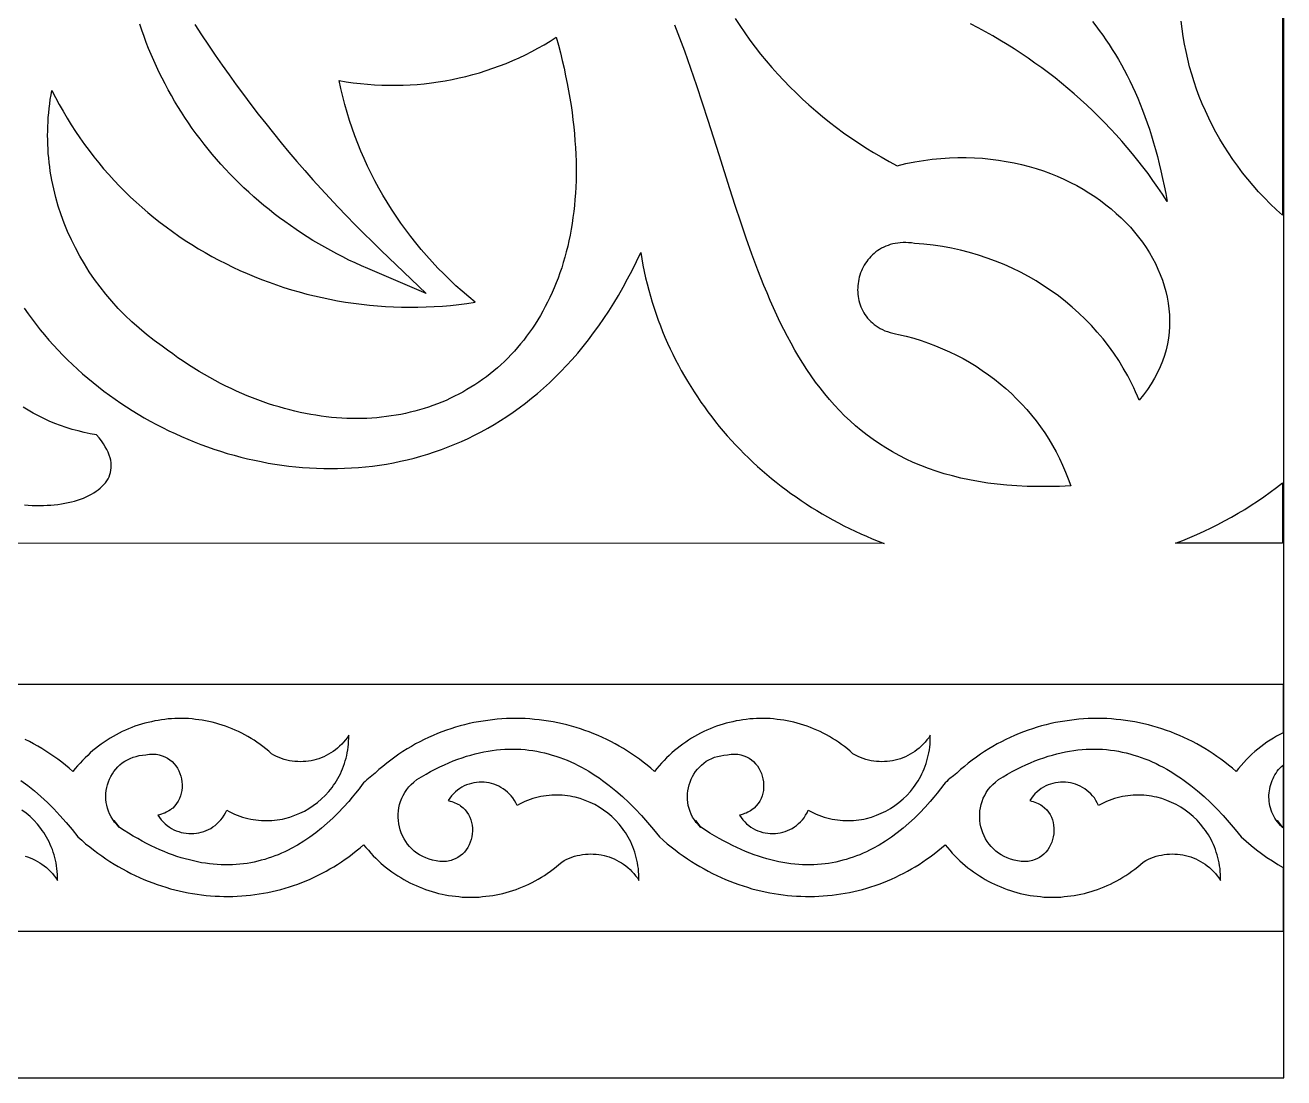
# Model space of a CAD drawing. Extents: x -445 to 570, y -1313 to 85.
# Drawn here: x 333.1 to 445, y -85 to 8.6 of the extents above; entities that cross this region are included whole.
import ezdxf

# ---------------------------------------------------------------- set-up
doc = ezdxf.new("R2010")
doc.units = 0
doc.layers.add('LAYER_1', color=18, linetype='CONTINUOUS')

msp = doc.modelspace()

# ---------------------------------------------------------------- linework, layer by layer
at = {"layer": 'LAYER_1'}
for points in [[(-445, -85), (445, -85), (445, 85), (-445, 85)], [(380.31, 7.48), (380.51, 6.78), (380.69, 6.09), (380.86, 5.4), (381.02, 4.72), (381.16, 4.05), (381.3, 3.38), (381.42, 2.72), (381.54, 2.07), (381.64, 1.42), (381.73, 0.78), (381.81, 0.14), (381.88, -0.48), (381.94, -1.1), (381.99, -1.72), (382.03, -2.33), (382.06, -2.93), (382.08, -3.52), (382.09, -4.11), (382.09, -4.69), (382.08, -5.26), (382.06, -5.83), (382.03, -6.39), (381.99, -6.94), (381.94, -7.48), (381.88, -8.02), (381.81, -8.55), (381.74, -9.08), (381.65, -9.59), (381.56, -10.1), (381.45, -10.6), (381.34, -11.1), (381.22, -11.59), (381.09, -12.07), (380.95, -12.54), (380.81, -13.01), (380.65, -13.46), (380.49, -13.92), (380.32, -14.36), (380.14, -14.79), (379.96, -15.22), (379.76, -15.64), (379.56, -16.06), (379.35, -16.46), (379.14, -16.86), (378.91, -17.25), (378.68, -17.63), (378.45, -18.01), (378.2, -18.38), (377.95, -18.74), (377.69, -19.09), (377.43, -19.43), (377.16, -19.77), (376.88, -20.1), (376.6, -20.42), (376.31, -20.73), (376.01, -21.03), (375.71, -21.33), (375.4, -21.62), (375.09, -21.9), (374.77, -22.17), (374.44, -22.43), (374.11, -22.69), (373.78, -22.93), (373.44, -23.17), (373.09, -23.4), (372.74, -23.63), (372.38, -23.84), (372.02, -24.05), (371.66, -24.24), (371.28, -24.43), (370.91, -24.61), (370.53, -24.79), (370.15, -24.95), (369.76, -25.1), (369.36, -25.25), (368.97, -25.39), (368.57, -25.52), (368.16, -25.64), (367.75, -25.75), (367.34, -25.85), (366.93, -25.95), (366.51, -26.04), (366.09, -26.11), (365.66, -26.18), (365.23, -26.24), (364.8, -26.29), (364.37, -26.33), (363.93, -26.36), (363.49, -26.39), (363.05, -26.4), (362.6, -26.41), (362.15, -26.4), (361.7, -26.39), (361.25, -26.37), (360.8, -26.34), (360.34, -26.3), (359.88, -26.25), (359.42, -26.19), (358.96, -26.12), (358.5, -26.05), (358.03, -25.96), (357.57, -25.86), (357.1, -25.76), (356.63, -25.64), (356.16, -25.52), (355.69, -25.38), (355.22, -25.24), (354.75, -25.09), (354.27, -24.93), (353.8, -24.75), (353.33, -24.57), (352.85, -24.38), (352.38, -24.18), (351.9, -23.97), (351.43, -23.75), (350.95, -23.52), (350.48, -23.28), (350.01, -23.03), (349.53, -22.77), (349.06, -22.5), (348.59, -22.22), (348.11, -21.93), (347.64, -21.63), (347.17, -21.32), (346.7, -21), (346.23, -20.67), (345.77, -20.33), (345.3, -19.98), (344.59, -19.47), (343.9, -18.93), (343.24, -18.38), (342.6, -17.81), (341.98, -17.22), (341.39, -16.62), (340.83, -15.99), (340.28, -15.36), (339.77, -14.71), (339.28, -14.04), (338.81, -13.36), (338.38, -12.67), (337.96, -11.97), (337.58, -11.25), (337.22, -10.53), (336.89, -9.79), (336.59, -9.05), (336.31, -8.29), (336.06, -7.53), (335.84, -6.77), (335.65, -5.99), (335.49, -5.21), (335.35, -4.43), (335.3, -4.03), (335.25, -3.64), (335.21, -3.24), (335.17, -2.84), (335.15, -2.44), (335.13, -2.04), (335.12, -1.65), (335.11, -1.25), (335.12, -0.84), (335.13, -0.44), (335.15, -0.04), (335.17, 0.36), (335.21, 0.76), (335.25, 1.16), (335.3, 1.56), (335.35, 1.96), (335.42, 2.36), (335.49, 2.76), (335.81, 2.13), (336.14, 1.51), (336.48, 0.9), (336.84, 0.29), (337.21, -0.3), (337.58, -0.89), (337.97, -1.47), (338.38, -2.04), (338.79, -2.59), (339.21, -3.14), (339.65, -3.68), (340.09, -4.21), (340.55, -4.73), (341.02, -5.25), (341.49, -5.75), (341.98, -6.24), (342.48, -6.72), (342.98, -7.19), (343.5, -7.65), (344.02, -8.1), (344.55, -8.54), (345.1, -8.97), (345.65, -9.38), (346.2, -9.79), (346.77, -10.19), (347.35, -10.57), (347.93, -10.94), (348.52, -11.31), (349.11, -11.66), (349.72, -12), (350.33, -12.33), (350.95, -12.64), (351.57, -12.95), (352.2, -13.24), (352.84, -13.52), (353.48, -13.79), (354.13, -14.05), (354.79, -14.3), (355.45, -14.53), (356.11, -14.75), (356.78, -14.96), (357.46, -15.15), (358.14, -15.34), (358.82, -15.51), (359.51, -15.66), (360.2, -15.81), (360.89, -15.94), (361.59, -16.06), (362.3, -16.16), (363, -16.25), (363.71, -16.33), (364.42, -16.4), (365.14, -16.45), (365.86, -16.48), (366.58, -16.51), (367.3, -16.51), (368.02, -16.51), (368.75, -16.49), (369.47, -16.46), (370.2, -16.41), (370.93, -16.35), (371.66, -16.27), (372.39, -16.18), (373.12, -16.07), (372.54, -15.59), (371.97, -15.1), (371.41, -14.6), (370.86, -14.08), (370.33, -13.56), (369.8, -13.03), (369.29, -12.48), (368.8, -11.93), (368.31, -11.37), (367.84, -10.8), (367.39, -10.22), (366.94, -9.63), (366.51, -9.03), (366.09, -8.43), (365.69, -7.81), (365.3, -7.19), (364.92, -6.56), (364.56, -5.93), (364.21, -5.28), (363.87, -4.63), (363.55, -3.98), (363.25, -3.31), (362.96, -2.65), (362.68, -1.97), (362.42, -1.29), (362.17, -0.6), (361.94, 0.09), (361.73, 0.79), (361.53, 1.49), (361.34, 2.2), (361.17, 2.92), (361.02, 3.63), (361.65, 3.53), (362.28, 3.44), (362.91, 3.36), (363.54, 3.3), (364.18, 3.26), (364.81, 3.22), (365.44, 3.21), (366.07, 3.21), (366.71, 3.22), (367.34, 3.25), (367.96, 3.29), (368.59, 3.35), (369.22, 3.42), (369.84, 3.51), (370.46, 3.61), (371.07, 3.73), (371.69, 3.86), (372.3, 4), (372.9, 4.16), (373.51, 4.33), (374.1, 4.52), (374.7, 4.72), (375.28, 4.93), (375.87, 5.16), (376.45, 5.4), (377.02, 5.66), (377.58, 5.93), (378.14, 6.21), (378.7, 6.51), (379.24, 6.82), (379.78, 7.14)], [(444.88, -37.49), (435.37, -37.49), (436.02, -37.25), (436.65, -36.99), (437.28, -36.71), (437.91, -36.43), (438.53, -36.13), (439.14, -35.83), (439.74, -35.51), (440.34, -35.18), (440.94, -34.83), (441.52, -34.48), (442.1, -34.12), (442.67, -33.74), (443.23, -33.36), (443.79, -32.96), (444.34, -32.55), (444.88, -32.13)], [(444.94, -62.77), (444.87, -62.72), (444.4, -62.14), (444.88, -62.74), (444.72, -62.58), (444.58, -62.42), (444.44, -62.26), (444.32, -62.09), (444.21, -61.92), (444.11, -61.74), (444.02, -61.57), (443.94, -61.38), (443.87, -61.2), (443.81, -61.01), (443.77, -60.82), (443.73, -60.63), (443.7, -60.44), (443.69, -60.25), (443.68, -60.06), (443.68, -59.87), (443.69, -59.68), (443.72, -59.49), (443.75, -59.31), (443.79, -59.12), (443.84, -58.94), (443.9, -58.76), (443.96, -58.58), (444.04, -58.41), (444.12, -58.24), (444.21, -58.07), (444.31, -57.91), (444.42, -57.76), (444.54, -57.61), (444.66, -57.47), (444.79, -57.33), (444.93, -57.2)]]:
    msp.add_lwpolyline(points, close=True, dxfattribs=at)
for points in [[(444.88, 31.62), (444.88, -8.33), (444.35, -7.85), (443.8, -7.33), (443.27, -6.8), (442.76, -6.25), (442.27, -5.7), (441.79, -5.14), (441.34, -4.56), (440.9, -3.98), (440.48, -3.39), (440.07, -2.8), (439.69, -2.19), (439.32, -1.58), (438.97, -0.96), (438.64, -0.34), (438.32, 0.29), (438.03, 0.93), (437.75, 1.57), (437.49, 2.22), (437.25, 2.87), (437.02, 3.53), (436.82, 4.19), (436.63, 4.86), (436.46, 5.53), (436.31, 6.2), (436.17, 6.87), (436.05, 7.55), (435.96, 8.23), (435.88, 8.91)], [(396.22, 9.16), (396.65, 8.51), (397.09, 7.86), (397.54, 7.23), (398.01, 6.61), (398.49, 5.99), (398.98, 5.39), (399.49, 4.8), (400.01, 4.21), (400.54, 3.64), (401.09, 3.08), (401.64, 2.53), (402.21, 1.99), (402.79, 1.46), (403.39, 0.94), (403.99, 0.44), (404.61, -0.06), (405.23, -0.54), (405.87, -1.01), (406.52, -1.46), (407.18, -1.91), (407.84, -2.34), (408.52, -2.76), (409.21, -3.16), (409.91, -3.56), (410.62, -3.94), (411.41, -3.75), (412.2, -3.6), (412.98, -3.47), (413.75, -3.37), (414.52, -3.29), (415.28, -3.24), (416.03, -3.22), (416.77, -3.21), (417.5, -3.24), (418.22, -3.28), (418.94, -3.35), (419.64, -3.44), (420.33, -3.55), (421.02, -3.68), (421.69, -3.83), (422.35, -4), (422.99, -4.19), (423.63, -4.4), (424.25, -4.63), (424.86, -4.88), (425.45, -5.14), (426.03, -5.42), (426.6, -5.71), (427.15, -6.02), (427.68, -6.35), (428.2, -6.68), (428.7, -7.04), (429.19, -7.4), (429.66, -7.78), (430.11, -8.17), (430.54, -8.58), (430.96, -8.99), (431.36, -9.41), (431.74, -9.85), (432.09, -10.29), (432.43, -10.74), (432.75, -11.2), (433.05, -11.67), (433.32, -12.15), (433.58, -12.63), (433.81, -13.12), (434.02, -13.61), (434.21, -14.11), (434.37, -14.61), (434.51, -15.12), (434.63, -15.63), (434.72, -16.14), (434.79, -16.66), (434.83, -17.18), (434.85, -17.7), (434.84, -18.22), (434.8, -18.73), (434.74, -19.25), (434.65, -19.77), (434.53, -20.29), (434.38, -20.8), (434.21, -21.31), (434, -21.82), (433.77, -22.33), (433.5, -22.83), (433.21, -23.33), (432.89, -23.82), (432.53, -24.3), (432.15, -24.78), (431.99, -24.41), (431.83, -24.04), (431.66, -23.68), (431.49, -23.32), (431.31, -22.97), (431.12, -22.62), (430.73, -21.93), (430.32, -21.25), (429.88, -20.6), (429.42, -19.96), (428.93, -19.33), (428.42, -18.73), (427.89, -18.14), (427.35, -17.58), (426.78, -17.03), (426.19, -16.5), (425.58, -16), (424.96, -15.51), (424.31, -15.05), (423.65, -14.6), (422.98, -14.18), (422.29, -13.78), (421.58, -13.41), (420.86, -13.05), (420.13, -12.72), (419.38, -12.42), (418.62, -12.14), (417.85, -11.88), (417.06, -11.66), (416.27, -11.45), (415.47, -11.27), (414.65, -11.12), (413.83, -11), (413, -10.91), (412.16, -10.84), (411.9, -10.8), (411.64, -10.78), (411.39, -10.77), (411.15, -10.77), (410.91, -10.79), (410.68, -10.81), (410.45, -10.85), (410.23, -10.89), (410.02, -10.95), (409.82, -11.02), (409.62, -11.09), (409.43, -11.18), (409.24, -11.27), (409.07, -11.37), (408.9, -11.48), (408.73, -11.6), (408.58, -11.73), (408.43, -11.86), (408.29, -12), (408.16, -12.14), (408.03, -12.29), (407.92, -12.45), (407.81, -12.61), (407.71, -12.77), (407.61, -12.94), (407.53, -13.12), (407.45, -13.29), (407.38, -13.47), (407.32, -13.66), (407.26, -13.84), (407.22, -14.03), (407.18, -14.22), (407.15, -14.41), (407.13, -14.6), (407.12, -14.79), (407.11, -14.98), (407.12, -15.17), (407.13, -15.36), (407.16, -15.55), (407.19, -15.74), (407.23, -15.93), (407.28, -16.12), (407.34, -16.3), (407.4, -16.48), (407.48, -16.66), (407.57, -16.83), (407.66, -17), (407.76, -17.16), (407.88, -17.32), (408, -17.48), (408.13, -17.63), (408.28, -17.77), (408.43, -17.91), (408.59, -18.05), (408.76, -18.17), (408.94, -18.29), (409.13, -18.4), (409.33, -18.5), (409.54, -18.6), (409.77, -18.68), (410, -18.76), (410.24, -18.82), (410.49, -18.88), (410.75, -18.93), (411.43, -19.09), (412.1, -19.27), (412.76, -19.47), (413.4, -19.7), (414.04, -19.94), (414.67, -20.2), (415.29, -20.47), (415.9, -20.77), (416.49, -21.08), (417.07, -21.41), (417.64, -21.76), (418.2, -22.13), (418.74, -22.51), (419.28, -22.9), (419.79, -23.32), (420.29, -23.75), (420.78, -24.19), (421.25, -24.65), (421.71, -25.12), (422.15, -25.6), (422.58, -26.1), (422.98, -26.62), (423.38, -27.14), (423.75, -27.68), (424.1, -28.23), (424.44, -28.79), (424.76, -29.37), (425.06, -29.95), (425.34, -30.55), (425.6, -31.16), (425.84, -31.77), (426.06, -32.4), (425.05, -32.44), (424.07, -32.46), (423.11, -32.46), (422.18, -32.44), (421.27, -32.4), (420.39, -32.33), (419.52, -32.24), (418.68, -32.14), (417.86, -32.01), (417.07, -31.86), (416.29, -31.7), (415.54, -31.51), (414.8, -31.31), (414.09, -31.08), (413.4, -30.84), (412.72, -30.58), (412.06, -30.3), (411.43, -30.01), (410.81, -29.69), (410.2, -29.36), (409.62, -29.02), (409.05, -28.66), (408.5, -28.28), (407.96, -27.88), (407.44, -27.47), (406.93, -27.05), (406.44, -26.61), (405.96, -26.16), (405.5, -25.69), (405.05, -25.21), (404.61, -24.72), (404.19, -24.21), (403.78, -23.69), (403.38, -23.16), (402.99, -22.62), (402.61, -22.06), (402.24, -21.49), (401.89, -20.91), (401.54, -20.32), (401.2, -19.72), (400.87, -19.11), (400.55, -18.49), (400.24, -17.86), (399.93, -17.22), (399.63, -16.58), (399.34, -15.92), (399.06, -15.25), (398.78, -14.58), (398.24, -13.21), (397.72, -11.81), (397.21, -10.39), (396.72, -8.94), (396.23, -7.48), (395.75, -5.99), (394.8, -2.97), (393.83, 0.09), (393.33, 1.63), (392.82, 3.17), (392.29, 4.71), (391.74, 6.25), (391.17, 7.79), (390.87, 8.56)], [(348.21, 8.6), (348.8, 7.69), (349.4, 6.79), (350.01, 5.9), (350.62, 5.01), (351.25, 4.13), (351.88, 3.25), (352.52, 2.38), (353.17, 1.51), (353.84, 0.65), (354.5, -0.2), (355.18, -1.05), (355.87, -1.89), (356.56, -2.72), (357.27, -3.55), (357.98, -4.37), (358.7, -5.19), (359.43, -5.99), (360.17, -6.8), (360.92, -7.59), (361.67, -8.38), (362.43, -9.16), (363.2, -9.94), (363.98, -10.71), (364.77, -11.47), (368.76, -15.29), (363.58, -13.08), (363.02, -12.84), (362.46, -12.58), (361.9, -12.32), (361.36, -12.05), (360.81, -11.77), (360.28, -11.48), (359.75, -11.19), (359.22, -10.89), (358.7, -10.58), (358.19, -10.26), (357.69, -9.93), (357.19, -9.6), (356.69, -9.26), (356.21, -8.91), (355.73, -8.56), (355.26, -8.2), (354.79, -7.83), (354.33, -7.46), (353.88, -7.08), (353.43, -6.69), (353, -6.29), (352.56, -5.89), (352.14, -5.49), (351.72, -5.07), (351.31, -4.65), (350.91, -4.23), (350.52, -3.8), (350.13, -3.36), (349.75, -2.92), (349.38, -2.47), (349.02, -2.01), (348.66, -1.55), (348.31, -1.09), (347.97, -0.62), (347.64, -0.14), (347.32, 0.34), (347, 0.83), (346.7, 1.32), (346.4, 1.81), (346.11, 2.31), (345.82, 2.82), (345.55, 3.33), (345.29, 3.84), (345.03, 4.36), (344.78, 4.88), (344.54, 5.41), (344.32, 5.94), (344.09, 6.47), (343.88, 7.01), (343.68, 7.55), (343.49, 8.1), (343.3, 8.65)], [(427.99, 8.87), (428.3, 8.48), (428.6, 8.08), (428.9, 7.67), (429.19, 7.25), (429.47, 6.83), (429.75, 6.4), (430.03, 5.95), (430.3, 5.5), (430.56, 5.04), (430.82, 4.57), (431.07, 4.09), (431.31, 3.6), (431.55, 3.1), (431.78, 2.59), (432.01, 2.07), (432.23, 1.53), (432.44, 0.99), (432.65, 0.44), (432.85, -0.13), (433.05, -0.7), (433.24, -1.29), (433.42, -1.89), (433.6, -2.5), (433.76, -3.12), (433.93, -3.76), (434.08, -4.4), (434.23, -5.06), (434.37, -5.73), (434.51, -6.41), (434.63, -7.11), (434.22, -6.48), (433.8, -5.86), (433.37, -5.25), (432.93, -4.64), (432.48, -4.05), (432.02, -3.46), (431.55, -2.88), (431.08, -2.31), (430.59, -1.75), (430.09, -1.19), (429.59, -0.65), (429.07, -0.11), (428.55, 0.42), (428.02, 0.93), (427.48, 1.44), (426.93, 1.94), (426.37, 2.44), (425.81, 2.92), (425.24, 3.39), (424.66, 3.86), (424.07, 4.31), (423.48, 4.75), (422.87, 5.19), (422.27, 5.62), (421.65, 6.03), (421.03, 6.44), (420.4, 6.84), (419.76, 7.22), (419.12, 7.6), (418.47, 7.97), (417.82, 8.32), (417.15, 8.67)], [(333.04, -16.6), (333.38, -17.09), (333.73, -17.58), (334.09, -18.05), (334.46, -18.52), (334.84, -18.98), (335.23, -19.44), (335.63, -19.89), (336.04, -20.33), (336.46, -20.77), (336.88, -21.19), (337.32, -21.61), (337.76, -22.02), (338.22, -22.43), (338.68, -22.83), (339.15, -23.21), (339.63, -23.6), (340.11, -23.97), (340.6, -24.33), (341.1, -24.69), (341.61, -25.03), (342.12, -25.37), (342.64, -25.7), (343.17, -26.02), (343.7, -26.33), (344.24, -26.64), (344.78, -26.93), (345.33, -27.21), (345.88, -27.49), (346.44, -27.75), (347.01, -28), (347.58, -28.25), (348.15, -28.48), (348.73, -28.71), (349.31, -28.92), (349.9, -29.12), (350.49, -29.32), (351.08, -29.5), (351.68, -29.67), (352.28, -29.83), (352.88, -29.98), (353.49, -30.12), (354.1, -30.24), (354.71, -30.36), (355.32, -30.46), (355.93, -30.55), (356.55, -30.63), (357.17, -30.7), (357.78, -30.76), (358.4, -30.8), (359.02, -30.83), (359.65, -30.85), (360.27, -30.86), (360.89, -30.85), (361.51, -30.83), (362.13, -30.8), (362.76, -30.76), (363.38, -30.7), (364, -30.63), (364.62, -30.54), (365.23, -30.45), (365.85, -30.33), (366.47, -30.21), (367.08, -30.07), (367.69, -29.92), (368.3, -29.75), (368.91, -29.57), (369.51, -29.37), (370.11, -29.16), (370.71, -28.93), (371.31, -28.69), (371.9, -28.44), (372.49, -28.17), (373.07, -27.88), (373.65, -27.58), (374.23, -27.26), (374.8, -26.93), (375.37, -26.59), (375.93, -26.22), (376.49, -25.84), (377.04, -25.45), (377.59, -25.04), (378.13, -24.61), (378.66, -24.17), (379.19, -23.71), (379.72, -23.23), (380.23, -22.74), (380.74, -22.22), (381.24, -21.7), (381.74, -21.15), (382.23, -20.59), (382.71, -20.01), (383.18, -19.41), (383.65, -18.8), (384.11, -18.17), (384.56, -17.52), (385, -16.85), (385.43, -16.16), (385.85, -15.46), (386.27, -14.74), (386.67, -14), (387.07, -13.24), (387.46, -12.46), (387.83, -11.66), (387.93, -12.22), (388.03, -12.78), (388.14, -13.34), (388.26, -13.89), (388.4, -14.44), (388.54, -14.99), (388.69, -15.53), (388.85, -16.06), (389.02, -16.6), (389.2, -17.12), (389.38, -17.65), (389.58, -18.17), (389.78, -18.68), (389.99, -19.19), (390.21, -19.7), (390.44, -20.2), (390.68, -20.69), (390.93, -21.19), (391.18, -21.67), (391.44, -22.15), (391.71, -22.63), (391.99, -23.1), (392.28, -23.57), (392.57, -24.03), (392.87, -24.49), (393.18, -24.94), (393.49, -25.38), (393.81, -25.82), (394.14, -26.26), (394.48, -26.69), (394.82, -27.11), (395.17, -27.53), (395.53, -27.94), (395.9, -28.35), (396.27, -28.75), (396.64, -29.14), (397.03, -29.53), (397.42, -29.91), (397.81, -30.29), (398.22, -30.66), (398.62, -31.02), (399.04, -31.38), (399.46, -31.73), (399.88, -32.07), (400.31, -32.41), (400.75, -32.74), (401.19, -33.07), (401.64, -33.38), (402.09, -33.69), (402.55, -34), (403.02, -34.3), (403.48, -34.59), (403.96, -34.87), (404.43, -35.15), (404.92, -35.41), (405.4, -35.68), (405.9, -35.93), (406.39, -36.18), (406.89, -36.42), (407.4, -36.65), (407.91, -36.87), (408.42, -37.09), (408.94, -37.3), (409.46, -37.5), (255.52, -37.49)], [(333.06, -34.08), (333.39, -34.11), (333.73, -34.13), (334.07, -34.14), (334.4, -34.14), (334.73, -34.14), (335.06, -34.12), (335.39, -34.1), (335.7, -34.08), (336.02, -34.04), (336.33, -33.99), (336.63, -33.94), (336.93, -33.88), (337.22, -33.81), (337.5, -33.74), (337.77, -33.65), (338.04, -33.56), (338.3, -33.47), (338.54, -33.36), (338.78, -33.25), (339, -33.13), (339.22, -33.01), (339.42, -32.87), (339.61, -32.73), (339.79, -32.59), (339.96, -32.43), (340.11, -32.28), (340.25, -32.11), (340.37, -31.94), (340.48, -31.76), (340.57, -31.58), (340.64, -31.39), (340.7, -31.19), (340.74, -30.99), (340.76, -30.78), (340.77, -30.56), (340.75, -30.34), (340.72, -30.12), (340.67, -29.89), (340.59, -29.65), (340.5, -29.41), (340.38, -29.16), (340.24, -28.91), (340.08, -28.66), (339.89, -28.39), (339.69, -28.13), (339.45, -27.86), (338.9, -27.76), (338.35, -27.64), (337.82, -27.51), (337.29, -27.37), (336.77, -27.21), (336.26, -27.03), (335.75, -26.84), (335.26, -26.63), (334.78, -26.41), (334.3, -26.18), (333.84, -25.93), (333.39, -25.67), (332.95, -25.4)], [(310.18, -50.01), (361.88, -50.01), (413.57, -50.01), (444.94, -50.01), (444.94, -54.33), (444.65, -54.48), (444.36, -54.64), (444.07, -54.81), (443.78, -54.99), (443.5, -55.18), (443.23, -55.37), (442.96, -55.57), (442.69, -55.79), (442.43, -56.01), (442.17, -56.23), (441.92, -56.47), (441.68, -56.72), (441.44, -56.97), (441.2, -57.23), (440.97, -57.5), (440.75, -57.78), (440.43, -57.49), (440.09, -57.22), (439.75, -56.95), (439.41, -56.69), (439.06, -56.44), (438.71, -56.2), (438.35, -55.96), (437.99, -55.74), (437.63, -55.52), (437.26, -55.32), (436.88, -55.12), (436.5, -54.93), (436.12, -54.75), (435.74, -54.58), (435.35, -54.42), (434.96, -54.26), (434.57, -54.12), (434.17, -53.99), (433.77, -53.86), (433.37, -53.74), (432.97, -53.64), (432.56, -53.54), (432.16, -53.45), (431.75, -53.37), (431.34, -53.3), (430.92, -53.24), (430.51, -53.19), (430.1, -53.14), (429.68, -53.11), (429.27, -53.08), (428.85, -53.07), (428.43, -53.06), (428.02, -53.07), (427.6, -53.08), (427.18, -53.1), (426.77, -53.13), (426.35, -53.18), (425.94, -53.23), (425.52, -53.29), (425.11, -53.36), (424.7, -53.43), (424.29, -53.52), (423.88, -53.62), (423.47, -53.73), (423.06, -53.85), (422.66, -53.97), (422.26, -54.11), (421.86, -54.26), (421.46, -54.41), (421.07, -54.58), (420.68, -54.75), (420.29, -54.94), (419.9, -55.13), (419.52, -55.33), (419.14, -55.55), (418.77, -55.77), (418.4, -56.01), (418.03, -56.25), (417.67, -56.5), (417.31, -56.77), (416.95, -57.04), (416.61, -57.32), (416.26, -57.61), (415.92, -57.92), (415.63, -58.16), (415.32, -58.4), (415.17, -58.53), (415.03, -58.66), (414.9, -58.79), (414.77, -58.94), (414.48, -59.33), (414.19, -59.7), (413.88, -60.07), (413.57, -60.43), (413.11, -60.95), (412.64, -61.44), (412.16, -61.92), (411.66, -62.38), (411.16, -62.81), (410.64, -63.22), (410.12, -63.61), (409.58, -63.97), (409.03, -64.31), (408.47, -64.63), (408.18, -64.77), (407.89, -64.91), (407.6, -65.04), (407.31, -65.17), (407.01, -65.28), (406.71, -65.39), (406.41, -65.49), (406.11, -65.59), (405.8, -65.67), (405.49, -65.75), (405.17, -65.82), (404.86, -65.88), (404.54, -65.94), (404.22, -65.98), (403.89, -66.02), (403.56, -66.04), (403.23, -66.06), (402.9, -66.07), (402.56, -66.07), (402.22, -66.06), (401.88, -66.04), (401.53, -66.01), (401.18, -65.98), (400.83, -65.93), (400.48, -65.87), (400.12, -65.8), (399.76, -65.72), (399.4, -65.64), (399.03, -65.54), (398.66, -65.43), (398.29, -65.31), (397.91, -65.18), (397.53, -65.04), (397.15, -64.88), (396.77, -64.72), (396.38, -64.54), (395.99, -64.36), (395.6, -64.16), (395.2, -63.95), (394.8, -63.73), (394.4, -63.49), (393.99, -63.25), (393.59, -62.99), (393.17, -62.72), (392.7, -62.14), (393.19, -62.74), (392.97, -62.52), (392.77, -62.3), (392.6, -62.06), (392.45, -61.82), (392.32, -61.57), (392.22, -61.32), (392.13, -61.06), (392.06, -60.8), (392.02, -60.53), (391.99, -60.27), (391.98, -60), (391.99, -59.74), (392.02, -59.48), (392.07, -59.22), (392.13, -58.96), (392.22, -58.71), (392.31, -58.47), (392.43, -58.23), (392.56, -58), (392.71, -57.78), (392.87, -57.58), (393.05, -57.38), (393.24, -57.2), (393.44, -57.03), (393.66, -56.87), (393.89, -56.73), (394.14, -56.61), (394.39, -56.51), (394.66, -56.43), (394.94, -56.37), (395.23, -56.32), (395.54, -56.3), (395.7, -56.28), (395.86, -56.25), (396.01, -56.24), (396.17, -56.24), (396.31, -56.24), (396.46, -56.25), (396.6, -56.27), (396.73, -56.3), (396.99, -56.37), (397.24, -56.47), (397.47, -56.59), (397.68, -56.73), (397.87, -56.89), (398.05, -57.08), (398.2, -57.27), (398.34, -57.49), (398.46, -57.71), (398.56, -57.94), (398.64, -58.19), (398.7, -58.43), (398.74, -58.69), (398.76, -58.94), (398.76, -59.2), (398.74, -59.45), (398.69, -59.7), (398.62, -59.94), (398.53, -60.18), (398.42, -60.41), (398.28, -60.63), (398.11, -60.83), (397.93, -61.02), (397.82, -61.1), (397.71, -61.19), (397.6, -61.26), (397.48, -61.34), (397.35, -61.4), (397.21, -61.47), (397.07, -61.52), (396.93, -61.57), (396.77, -61.62), (396.61, -61.65), (396.76, -61.87), (396.91, -62.07), (397.08, -62.25), (397.25, -62.42), (397.44, -62.58), (397.63, -62.72), (397.83, -62.84), (398.03, -62.95), (398.24, -63.04), (398.46, -63.12), (398.68, -63.19), (398.9, -63.24), (399.12, -63.27), (399.35, -63.29), (399.57, -63.3), (399.8, -63.29), (400.02, -63.27), (400.24, -63.23), (400.46, -63.18), (400.68, -63.11), (400.89, -63.03), (401.1, -62.93), (401.3, -62.83), (401.5, -62.7), (401.69, -62.57), (401.87, -62.41), (402.04, -62.25), (402.2, -62.07), (402.35, -61.88), (402.49, -61.67), (402.62, -61.45), (402.73, -61.22), (402.96, -61.34), (403.19, -61.46), (403.43, -61.56), (403.66, -61.66), (403.9, -61.74), (404.14, -61.82), (404.38, -61.89), (404.61, -61.95), (404.85, -62.01), (405.09, -62.05), (405.33, -62.08), (405.57, -62.11), (405.81, -62.13), (406.04, -62.14), (406.28, -62.14), (406.52, -62.14), (406.75, -62.12), (406.98, -62.1), (407.22, -62.08), (407.45, -62.04), (407.68, -62), (407.9, -61.95), (408.35, -61.82), (408.79, -61.67), (409.22, -61.49), (409.63, -61.29), (410.03, -61.06), (410.42, -60.8), (410.79, -60.53), (411.15, -60.22), (411.48, -59.9), (411.8, -59.55), (412.09, -59.19), (412.23, -59), (412.36, -58.8), (412.49, -58.6), (412.61, -58.39), (412.72, -58.19), (412.83, -57.97), (412.93, -57.75), (413.03, -57.53), (413.12, -57.3), (413.2, -57.07), (413.27, -56.84), (413.33, -56.6), (413.39, -56.35), (413.44, -56.11), (413.49, -55.86), (413.52, -55.6), (413.55, -55.35), (413.56, -55.09), (413.57, -54.82), (413.57, -54.56), (413.43, -54.77), (413.27, -54.97), (413.11, -55.17), (412.94, -55.35), (412.77, -55.53), (412.58, -55.69), (412.39, -55.84), (412.2, -55.99), (412, -56.12), (411.79, -56.25), (411.58, -56.36), (411.36, -56.46), (411.14, -56.56), (410.92, -56.64), (410.69, -56.71), (410.46, -56.77), (410.22, -56.82), (409.99, -56.86), (409.75, -56.89), (409.51, -56.9), (409.28, -56.91), (409.04, -56.9), (408.8, -56.89), (408.56, -56.86), (408.32, -56.82), (408.08, -56.76), (407.85, -56.7), (407.61, -56.62), (407.38, -56.53), (407.15, -56.43), (406.92, -56.32), (406.7, -56.2), (406.45, -55.98), (406.2, -55.77), (405.94, -55.56), (405.68, -55.37), (405.42, -55.18), (405.15, -55), (404.88, -54.83), (404.61, -54.67), (404.34, -54.51), (404.06, -54.37), (403.77, -54.23), (403.49, -54.1), (403.2, -53.97), (402.92, -53.86), (402.63, -53.75), (402.33, -53.65), (402.04, -53.56), (401.74, -53.48), (401.45, -53.4), (401.15, -53.33), (400.85, -53.27), (400.55, -53.22), (400.25, -53.17), (399.95, -53.14), (399.64, -53.11), (399.34, -53.08), (399.04, -53.07), (398.73, -53.06), (398.43, -53.06), (398.13, -53.07), (397.83, -53.09), (397.52, -53.11), (397.22, -53.14), (396.92, -53.18), (396.62, -53.23), (396.33, -53.28), (396.03, -53.35), (395.73, -53.41), (395.44, -53.49), (395.15, -53.57), (394.86, -53.67), (394.57, -53.76), (394.28, -53.87), (394, -53.98), (393.72, -54.11), (393.44, -54.23), (393.16, -54.37), (392.89, -54.51), (392.62, -54.66), (392.36, -54.82), (392.09, -54.98), (391.83, -55.16), (391.58, -55.34), (391.33, -55.52), (391.08, -55.72), (390.84, -55.92), (390.6, -56.13), (390.36, -56.34), (390.13, -56.56), (389.91, -56.79), (389.69, -57.03), (389.47, -57.27), (389.26, -57.52), (389.06, -57.78), (388.73, -57.49), (388.4, -57.22), (388.06, -56.95), (387.72, -56.69), (387.37, -56.44), (387.01, -56.2), (386.66, -55.96), (386.3, -55.74), (385.93, -55.52), (385.56, -55.32), (385.19, -55.12), (384.81, -54.93), (384.43, -54.75), (384.04, -54.58), (383.66, -54.42), (383.26, -54.26), (382.87, -54.12), (382.47, -53.99), (382.08, -53.86), (381.67, -53.74), (381.27, -53.64), (380.87, -53.54), (380.46, -53.45), (380.05, -53.37), (379.64, -53.3), (379.23, -53.24), (378.81, -53.19), (378.4, -53.14), (377.99, -53.11), (377.57, -53.08), (377.15, -53.07), (376.74, -53.06), (376.32, -53.07), (375.9, -53.08), (375.49, -53.1), (375.07, -53.13), (374.66, -53.18), (374.24, -53.23), (373.83, -53.29), (373.41, -53.36), (373, -53.43), (372.59, -53.52), (372.18, -53.62), (371.77, -53.73), (371.37, -53.85), (370.96, -53.97), (370.56, -54.11), (370.16, -54.26), (369.77, -54.41), (369.37, -54.58), (368.98, -54.75), (368.59, -54.94), (368.21, -55.13), (367.82, -55.33), (367.45, -55.55), (367.07, -55.77), (366.7, -56.01), (366.33, -56.25), (365.97, -56.5), (365.61, -56.77), (365.26, -57.04), (364.91, -57.32), (364.56, -57.61), (364.23, -57.92), (363.93, -58.16), (363.63, -58.4), (363.48, -58.53), (363.33, -58.66), (363.2, -58.79), (363.08, -58.94), (362.79, -59.33), (362.49, -59.7), (362.19, -60.07), (361.88, -60.43), (361.42, -60.95), (360.94, -61.44), (360.46, -61.92), (359.97, -62.38), (359.46, -62.81), (358.95, -63.22), (358.42, -63.61), (357.88, -63.97), (357.33, -64.31), (356.77, -64.63), (356.48, -64.77), (356.2, -64.91), (355.91, -65.04), (355.61, -65.17), (355.32, -65.28), (355.02, -65.39), (354.72, -65.49), (354.41, -65.59), (354.1, -65.67), (353.79, -65.75), (353.48, -65.82), (353.16, -65.88), (352.84, -65.94), (352.52, -65.98), (352.2, -66.02), (351.87, -66.05), (351.54, -66.06), (351.2, -66.07), (350.87, -66.07), (350.53, -66.07), (350.19, -66.05), (349.84, -66.02), (349.49, -65.98), (349.14, -65.93), (348.79, -65.88), (348.43, -65.81), (348.07, -65.73), (347.71, -65.64), (347.34, -65.55), (346.97, -65.44), (346.6, -65.32), (346.22, -65.19), (345.85, -65.05), (345.46, -64.89), (345.08, -64.73), (344.69, -64.56), (344.3, -64.37), (343.91, -64.17), (343.51, -63.96), (343.12, -63.74), (342.71, -63.51), (342.31, -63.26), (341.9, -63.01), (341.49, -62.74), (341, -62.14), (341.48, -62.72), (341.26, -62.5), (341.07, -62.28), (340.9, -62.04), (340.75, -61.8), (340.62, -61.55), (340.51, -61.3), (340.43, -61.04), (340.36, -60.78), (340.32, -60.52), (340.29, -60.25), (340.28, -59.99), (340.29, -59.72), (340.32, -59.46), (340.37, -59.2), (340.44, -58.95), (340.52, -58.7), (340.62, -58.45), (340.73, -58.22), (340.87, -57.99), (341.01, -57.77), (341.17, -57.57), (341.35, -57.37), (341.54, -57.19), (341.75, -57.02), (341.97, -56.87), (342.2, -56.73), (342.44, -56.61), (342.7, -56.51), (342.97, -56.43), (343.25, -56.36), (343.54, -56.32), (343.84, -56.3), (344, -56.28), (344.16, -56.25), (344.32, -56.24), (344.47, -56.24), (344.62, -56.24), (344.76, -56.25), (344.9, -56.27), (345.04, -56.3), (345.3, -56.37), (345.54, -56.47), (345.77, -56.59), (345.98, -56.73), (346.17, -56.89), (346.35, -57.08), (346.51, -57.27), (346.65, -57.49), (346.77, -57.71), (346.87, -57.94), (346.95, -58.19), (347.01, -58.43), (347.05, -58.69), (347.07, -58.94), (347.06, -59.2), (347.04, -59.45), (346.99, -59.7), (346.92, -59.94), (346.83, -60.18), (346.72, -60.41), (346.58, -60.63), (346.42, -60.83), (346.23, -61.02), (346.13, -61.1), (346.02, -61.19), (345.9, -61.26), (345.78, -61.34), (345.65, -61.4), (345.52, -61.47), (345.38, -61.52), (345.23, -61.57), (345.07, -61.62), (344.91, -61.65), (345.06, -61.87), (345.21, -62.07), (345.38, -62.25), (345.56, -62.42), (345.74, -62.58), (345.93, -62.72), (346.13, -62.84), (346.34, -62.95), (346.55, -63.04), (346.76, -63.12), (346.98, -63.19), (347.2, -63.24), (347.42, -63.27), (347.65, -63.29), (347.88, -63.3), (348.1, -63.29), (348.33, -63.27), (348.55, -63.23), (348.77, -63.18), (348.99, -63.11), (349.2, -63.03), (349.41, -62.93), (349.61, -62.83), (349.8, -62.7), (349.99, -62.57), (350.17, -62.41), (350.34, -62.25), (350.5, -62.07), (350.65, -61.88), (350.79, -61.67), (350.92, -61.45), (351.03, -61.22), (351.26, -61.34), (351.5, -61.46), (351.73, -61.56), (351.97, -61.66), (352.2, -61.74), (352.44, -61.82), (352.68, -61.89), (352.92, -61.95), (353.16, -62.01), (353.39, -62.05), (353.63, -62.08), (353.87, -62.11), (354.11, -62.13), (354.35, -62.14), (354.58, -62.14), (354.82, -62.14), (355.05, -62.12), (355.29, -62.1), (355.52, -62.08), (355.75, -62.04), (355.98, -62), (356.21, -61.95), (356.65, -61.82), (357.09, -61.67), (357.52, -61.49), (357.94, -61.29), (358.34, -61.06), (358.72, -60.8), (359.1, -60.53), (359.45, -60.22), (359.79, -59.9), (360.1, -59.55), (360.39, -59.19), (360.53, -59), (360.67, -58.8), (360.79, -58.6), (360.91, -58.39), (361.03, -58.19), (361.14, -57.97), (361.24, -57.75), (361.33, -57.53), (361.42, -57.3), (361.5, -57.07), (361.57, -56.84), (361.64, -56.6), (361.7, -56.35), (361.75, -56.11), (361.79, -55.86), (361.82, -55.6), (361.85, -55.35), (361.87, -55.09), (361.88, -54.82), (361.88, -54.56), (361.73, -54.77), (361.58, -54.97), (361.42, -55.17), (361.25, -55.35), (361.07, -55.53), (360.89, -55.69), (360.7, -55.84), (360.5, -55.99), (360.3, -56.12), (360.09, -56.25), (359.88, -56.36), (359.66, -56.46), (359.44, -56.56), (359.22, -56.64), (358.99, -56.71), (358.76, -56.77), (358.53, -56.82), (358.29, -56.86), (358.06, -56.89), (357.82, -56.9), (357.58, -56.91), (357.34, -56.9), (357.1, -56.89), (356.86, -56.86), (356.62, -56.82), (356.38, -56.76), (356.15, -56.7), (355.91, -56.62), (355.68, -56.53), (355.45, -56.43), (355.23, -56.32), (355, -56.2), (354.76, -55.98), (354.5, -55.77), (354.25, -55.56), (353.99, -55.37), (353.72, -55.18), (353.46, -55), (353.19, -54.83), (352.91, -54.67), (352.64, -54.51), (352.36, -54.37), (352.08, -54.23), (351.79, -54.1), (351.51, -53.97), (351.22, -53.86), (350.93, -53.75), (350.64, -53.65), (350.34, -53.56), (350.05, -53.48), (349.75, -53.4), (349.45, -53.33), (349.15, -53.27), (348.85, -53.22), (348.55, -53.17), (348.25, -53.14), (347.95, -53.11), (347.64, -53.08), (347.34, -53.07), (347.04, -53.06), (346.73, -53.06), (346.43, -53.07), (346.13, -53.09), (345.83, -53.11), (345.53, -53.14), (345.23, -53.18), (344.93, -53.23), (344.63, -53.28), (344.33, -53.35), (344.04, -53.41), (343.74, -53.49), (343.45, -53.57), (343.16, -53.67), (342.87, -53.76), (342.59, -53.87), (342.3, -53.98), (342.02, -54.11), (341.74, -54.23), (341.47, -54.37), (341.2, -54.51), (340.93, -54.66), (340.66, -54.82), (340.4, -54.98), (340.14, -55.16), (339.88, -55.34), (339.63, -55.52), (339.38, -55.72), (339.14, -55.92), (338.9, -56.13), (338.67, -56.34), (338.44, -56.56), (338.21, -56.79), (337.99, -57.03), (337.77, -57.27), (337.56, -57.52), (337.36, -57.78), (337.03, -57.49), (336.7, -57.22), (336.36, -56.95), (336.02, -56.69), (335.67, -56.44), (335.32, -56.2), (334.96, -55.96), (334.6, -55.74), (334.23, -55.52), (333.86, -55.32), (333.49, -55.12), (333.11, -54.93)], [(332.74, -58.57), (333.34, -59.02), (333.93, -59.5), (334.52, -60.01), (335.09, -60.54), (335.65, -61.1), (336.2, -61.69), (336.75, -62.3), (337.28, -62.93), (337.8, -63.58), (338.15, -63.89), (338.49, -64.19), (338.85, -64.47), (339.2, -64.75), (339.56, -65.02), (339.92, -65.28), (340.28, -65.53), (340.65, -65.77), (341.02, -66), (341.39, -66.22), (341.77, -66.44), (342.14, -66.64), (342.52, -66.84), (342.9, -67.02), (343.29, -67.2), (343.67, -67.37), (344.06, -67.53), (344.45, -67.68), (344.84, -67.82), (345.23, -67.95), (345.62, -68.07), (346.02, -68.19), (346.41, -68.3), (346.81, -68.39), (347.2, -68.48), (347.6, -68.56), (348, -68.63), (348.39, -68.69), (348.79, -68.75), (349.19, -68.79), (349.59, -68.83), (349.99, -68.85), (350.38, -68.87), (350.78, -68.88), (351.18, -68.89), (351.57, -68.88), (351.97, -68.86), (352.36, -68.84), (352.75, -68.81), (353.15, -68.77), (353.54, -68.72), (353.93, -68.66), (354.31, -68.6), (354.7, -68.52), (355.08, -68.44), (355.47, -68.35), (355.85, -68.25), (356.23, -68.15), (356.6, -68.03), (356.97, -67.91), (357.35, -67.78), (357.71, -67.64), (358.08, -67.49), (358.44, -67.34), (358.8, -67.17), (359.16, -67), (359.51, -66.82), (359.86, -66.64), (360.2, -66.44), (360.55, -66.24), (360.89, -66.03), (361.22, -65.81), (361.55, -65.58), (361.88, -65.35), (362.22, -65.09), (362.55, -64.83), (362.88, -64.56), (363.2, -64.28), (363.41, -64.53), (363.62, -64.78), (363.83, -65.02), (364.05, -65.26), (364.28, -65.49), (364.51, -65.71), (364.74, -65.92), (364.98, -66.13), (365.23, -66.33), (365.47, -66.52), (365.72, -66.7), (365.98, -66.88), (366.24, -67.05), (366.5, -67.21), (366.77, -67.37), (367.04, -67.52), (367.31, -67.66), (367.58, -67.8), (367.86, -67.92), (368.14, -68.04), (368.43, -68.15), (368.71, -68.26), (369, -68.36), (369.29, -68.45), (369.58, -68.53), (369.87, -68.61), (370.17, -68.67), (370.46, -68.73), (370.76, -68.79), (371.06, -68.83), (371.36, -68.87), (371.66, -68.9), (371.96, -68.93), (372.26, -68.94), (372.56, -68.95), (372.87, -68.95), (373.17, -68.94), (373.47, -68.93), (373.77, -68.9), (374.07, -68.87), (374.38, -68.84), (374.68, -68.79), (374.98, -68.74), (375.27, -68.68), (375.57, -68.61), (375.87, -68.53), (376.16, -68.45), (376.46, -68.36), (376.75, -68.26), (377.04, -68.15), (377.32, -68.03), (377.61, -67.91), (377.89, -67.78), (378.17, -67.64), (378.45, -67.5), (378.73, -67.34), (379, -67.18), (379.27, -67.01), (379.53, -66.83), (379.8, -66.64), (380.06, -66.45), (380.31, -66.25), (380.56, -66.04), (380.81, -65.82), (381.03, -65.69), (381.26, -65.58), (381.49, -65.48), (381.72, -65.39), (381.95, -65.31), (382.19, -65.25), (382.43, -65.2), (382.67, -65.16), (382.91, -65.13), (383.15, -65.11), (383.39, -65.1), (383.62, -65.11), (383.86, -65.13), (384.1, -65.15), (384.33, -65.19), (384.57, -65.24), (384.8, -65.3), (385.03, -65.37), (385.25, -65.46), (385.47, -65.55), (385.69, -65.65), (385.9, -65.77), (386.11, -65.89), (386.31, -66.02), (386.5, -66.17), (386.69, -66.32), (386.88, -66.49), (387.05, -66.66), (387.22, -66.85), (387.38, -67.04), (387.54, -67.24), (387.68, -67.45), (387.68, -67.19), (387.67, -66.93), (387.65, -66.67), (387.63, -66.41), (387.59, -66.15), (387.55, -65.9), (387.5, -65.66), (387.44, -65.42), (387.38, -65.18), (387.31, -64.94), (387.23, -64.71), (387.14, -64.48), (387.04, -64.26), (386.94, -64.04), (386.83, -63.83), (386.72, -63.62), (386.6, -63.41), (386.47, -63.21), (386.34, -63.02), (386.2, -62.83), (385.91, -62.46), (385.59, -62.11), (385.26, -61.79), (384.9, -61.49), (384.53, -61.21), (384.14, -60.95), (383.74, -60.72), (383.33, -60.52), (382.9, -60.34), (382.46, -60.19), (382.01, -60.07), (381.79, -60.02), (381.56, -59.97), (381.33, -59.94), (381.09, -59.91), (380.86, -59.89), (380.63, -59.88), (380.39, -59.87), (380.15, -59.87), (379.92, -59.88), (379.68, -59.9), (379.44, -59.93), (379.2, -59.96), (378.96, -60.01), (378.72, -60.06), (378.49, -60.12), (378.25, -60.19), (378.01, -60.27), (377.77, -60.36), (377.54, -60.45), (377.3, -60.56), (377.07, -60.67), (376.84, -60.8), (376.72, -60.56), (376.6, -60.34), (376.46, -60.13), (376.31, -59.94), (376.15, -59.76), (375.98, -59.6), (375.8, -59.45), (375.61, -59.31), (375.41, -59.19), (375.21, -59.08), (375, -58.98), (374.79, -58.9), (374.57, -58.84), (374.35, -58.78), (374.13, -58.75), (373.91, -58.72), (373.68, -58.71), (373.46, -58.72), (373.23, -58.74), (373.01, -58.78), (372.79, -58.83), (372.57, -58.89), (372.35, -58.97), (372.14, -59.06), (371.94, -59.17), (371.74, -59.3), (371.55, -59.44), (371.36, -59.59), (371.19, -59.76), (371.02, -59.94), (370.86, -60.14), (370.72, -60.36), (370.88, -60.4), (371.04, -60.44), (371.18, -60.49), (371.32, -60.55), (371.46, -60.61), (371.59, -60.68), (371.71, -60.75), (371.82, -60.83), (372.04, -61), (372.22, -61.18), (372.39, -61.39), (372.52, -61.6), (372.64, -61.83), (372.73, -62.07), (372.8, -62.31), (372.85, -62.56), (372.87, -62.82), (372.87, -63.07), (372.85, -63.33), (372.81, -63.58), (372.75, -63.83), (372.67, -64.07), (372.57, -64.3), (372.45, -64.53), (372.31, -64.74), (372.16, -64.94), (371.98, -65.12), (371.79, -65.28), (371.58, -65.43), (371.35, -65.55), (371.1, -65.64), (370.98, -65.68), (370.84, -65.72), (370.71, -65.74), (370.57, -65.76), (370.42, -65.77), (370.27, -65.78), (370.12, -65.77), (369.97, -65.76), (369.81, -65.74), (369.65, -65.71), (369.32, -65.65), (369.02, -65.57), (368.72, -65.46), (368.45, -65.34), (368.18, -65.19), (367.94, -65.03), (367.7, -64.86), (367.49, -64.66), (367.29, -64.45), (367.11, -64.23), (366.94, -64), (366.8, -63.76), (366.67, -63.5), (366.55, -63.24), (366.46, -62.97), (366.38, -62.7), (366.33, -62.42), (366.29, -62.14), (366.27, -61.85), (366.27, -61.57), (366.3, -61.28), (366.34, -61), (366.4, -60.71), (366.48, -60.44), (366.59, -60.16), (366.71, -59.9), (366.86, -59.64), (367.03, -59.39), (367.22, -59.15), (367.43, -58.92), (367.67, -58.71), (367.93, -58.5), (368.34, -58.25), (368.75, -58.01), (369.16, -57.78), (369.57, -57.57), (369.98, -57.37), (370.38, -57.18), (370.78, -57), (371.17, -56.84), (371.57, -56.69), (371.96, -56.55), (372.35, -56.42), (372.74, -56.31), (373.12, -56.2), (373.5, -56.11), (373.88, -56.03), (374.26, -55.96), (374.64, -55.9), (375.01, -55.86), (375.38, -55.82), (375.75, -55.8), (376.11, -55.78), (376.47, -55.78), (376.83, -55.79), (377.19, -55.8), (377.55, -55.83), (377.9, -55.87), (378.25, -55.92), (378.6, -55.98), (378.94, -56.05), (379.28, -56.12), (379.62, -56.21), (379.96, -56.31), (380.3, -56.41), (380.63, -56.53), (380.96, -56.65), (381.29, -56.78), (381.62, -56.92), (381.94, -57.07), (382.26, -57.23), (382.58, -57.4), (382.9, -57.57), (383.21, -57.76), (383.52, -57.95), (383.83, -58.15), (384.14, -58.35), (384.44, -58.57), (385.04, -59.02), (385.63, -59.5), (386.21, -60.01), (386.78, -60.54), (387.35, -61.1), (387.9, -61.69), (388.44, -62.3), (388.98, -62.93), (389.5, -63.58), (389.84, -63.89), (390.19, -64.19), (390.54, -64.47), (390.9, -64.75), (391.26, -65.02), (391.62, -65.28), (391.98, -65.53), (392.35, -65.77), (392.72, -66), (393.09, -66.22), (393.46, -66.44), (393.84, -66.64), (394.22, -66.84), (394.6, -67.02), (394.98, -67.2), (395.37, -67.37), (395.76, -67.53), (396.15, -67.68), (396.54, -67.82), (396.93, -67.95), (397.32, -68.07), (397.71, -68.19), (398.11, -68.3), (398.5, -68.39), (398.9, -68.48), (399.3, -68.56), (399.69, -68.63), (400.09, -68.69), (400.49, -68.75), (400.89, -68.79), (401.28, -68.83), (401.68, -68.85), (402.08, -68.87), (402.48, -68.88), (402.87, -68.89), (403.27, -68.88), (403.66, -68.86), (404.06, -68.84), (404.45, -68.81), (404.84, -68.77), (405.23, -68.72), (405.62, -68.66), (406.01, -68.6), (406.4, -68.52), (406.78, -68.44), (407.16, -68.35), (407.54, -68.25), (407.92, -68.15), (408.3, -68.03), (408.67, -67.91), (409.04, -67.78), (409.41, -67.64), (409.78, -67.49), (410.14, -67.34), (410.5, -67.17), (410.85, -67), (411.21, -66.82), (411.56, -66.64), (411.9, -66.44), (412.24, -66.24), (412.58, -66.03), (412.92, -65.81), (413.25, -65.58), (413.57, -65.35), (413.91, -65.09), (414.25, -64.83), (414.57, -64.56), (414.9, -64.28), (415.1, -64.53), (415.31, -64.78), (415.53, -65.02), (415.75, -65.26), (415.97, -65.49), (416.2, -65.71), (416.44, -65.92), (416.68, -66.13), (416.92, -66.33), (417.17, -66.52), (417.42, -66.7), (417.68, -66.88), (417.94, -67.05), (418.2, -67.21), (418.46, -67.37), (418.73, -67.52), (419.01, -67.66), (419.28, -67.8), (419.56, -67.92), (419.84, -68.04), (420.12, -68.15), (420.41, -68.26), (420.7, -68.36), (420.98, -68.45), (421.28, -68.53), (421.57, -68.61), (421.86, -68.67), (422.16, -68.73), (422.46, -68.79), (422.76, -68.83), (423.06, -68.87), (423.36, -68.9), (423.66, -68.93), (423.96, -68.94), (424.26, -68.95), (424.56, -68.95), (424.87, -68.94), (425.17, -68.93), (425.47, -68.9), (425.77, -68.87), (426.07, -68.84), (426.37, -68.79), (426.67, -68.74), (426.97, -68.68), (427.27, -68.61), (427.56, -68.53), (427.86, -68.45), (428.15, -68.36), (428.44, -68.26), (428.73, -68.15), (429.02, -68.03), (429.31, -67.91), (429.59, -67.78), (429.87, -67.64), (430.15, -67.5), (430.42, -67.34), (430.7, -67.18), (430.96, -67.01), (431.23, -66.83), (431.49, -66.64), (431.75, -66.45), (432.01, -66.25), (432.26, -66.04), (432.51, -65.82), (432.73, -65.69), (432.96, -65.58), (433.19, -65.48), (433.42, -65.39), (433.65, -65.31), (433.89, -65.25), (434.12, -65.2), (434.36, -65.16), (434.6, -65.13), (434.84, -65.11), (435.08, -65.1), (435.32, -65.11), (435.56, -65.13), (435.8, -65.15), (436.03, -65.19), (436.26, -65.24), (436.49, -65.3), (436.72, -65.37), (436.95, -65.46), (437.17, -65.55), (437.38, -65.65), (437.6, -65.77), (437.8, -65.89), (438, -66.02), (438.2, -66.17), (438.39, -66.32), (438.57, -66.49), (438.75, -66.66), (438.92, -66.85), (439.08, -67.04), (439.23, -67.24), (439.38, -67.45), (439.38, -67.19), (439.37, -66.93), (439.35, -66.67), (439.33, -66.41), (439.29, -66.15), (439.25, -65.9), (439.2, -65.66), (439.14, -65.42), (439.08, -65.18), (439, -64.94), (438.92, -64.71), (438.83, -64.48), (438.74, -64.26), (438.64, -64.04), (438.53, -63.83), (438.42, -63.62), (438.3, -63.41), (438.17, -63.21), (438.04, -63.02), (437.9, -62.83), (437.6, -62.46), (437.29, -62.11), (436.95, -61.79), (436.6, -61.49), (436.23, -61.21), (435.84, -60.95), (435.44, -60.72), (435.02, -60.52), (434.6, -60.34), (434.16, -60.19), (433.71, -60.07), (433.48, -60.02), (433.25, -59.97), (433.02, -59.94), (432.79, -59.91), (432.56, -59.89), (432.32, -59.88), (432.09, -59.87), (431.85, -59.87), (431.61, -59.88), (431.37, -59.9), (431.14, -59.93), (430.9, -59.96), (430.66, -60.01), (430.42, -60.06), (430.18, -60.12), (429.94, -60.19), (429.71, -60.27), (429.47, -60.36), (429.23, -60.45), (429, -60.56), (428.77, -60.67), (428.54, -60.8), (428.42, -60.56), (428.29, -60.34), (428.16, -60.13), (428, -59.94), (427.84, -59.76), (427.67, -59.6), (427.49, -59.45), (427.31, -59.31), (427.11, -59.19), (426.91, -59.08), (426.7, -58.98), (426.49, -58.9), (426.27, -58.84), (426.05, -58.78), (425.83, -58.75), (425.6, -58.72), (425.38, -58.71), (425.15, -58.72), (424.93, -58.74), (424.7, -58.78), (424.48, -58.83), (424.26, -58.89), (424.05, -58.97), (423.84, -59.06), (423.63, -59.17), (423.43, -59.3), (423.24, -59.44), (423.06, -59.59), (422.88, -59.76), (422.72, -59.94), (422.56, -60.14), (422.42, -60.36), (422.58, -60.4), (422.73, -60.44), (422.88, -60.49), (423.02, -60.55), (423.16, -60.61), (423.28, -60.68), (423.41, -60.75), (423.52, -60.83), (423.73, -61), (423.92, -61.18), (424.08, -61.39), (424.22, -61.6), (424.34, -61.83), (424.43, -62.07), (424.5, -62.31), (424.54, -62.56), (424.57, -62.82), (424.57, -63.07), (424.55, -63.33), (424.51, -63.58), (424.45, -63.83), (424.37, -64.07), (424.27, -64.3), (424.15, -64.53), (424.01, -64.74), (423.85, -64.94), (423.68, -65.12), (423.48, -65.28), (423.27, -65.43), (423.04, -65.55), (422.8, -65.64), (422.67, -65.68), (422.54, -65.72), (422.4, -65.74), (422.26, -65.76), (422.12, -65.77), (421.97, -65.78), (421.82, -65.77), (421.66, -65.76), (421.51, -65.74), (421.34, -65.71), (421.02, -65.65), (420.71, -65.57), (420.42, -65.46), (420.14, -65.34), (419.88, -65.19), (419.63, -65.03), (419.4, -64.86), (419.19, -64.66), (418.99, -64.45), (418.8, -64.23), (418.64, -64), (418.49, -63.76), (418.36, -63.5), (418.25, -63.24), (418.16, -62.97), (418.08, -62.7), (418.02, -62.42), (417.99, -62.14), (417.97, -61.85), (417.97, -61.57), (417.99, -61.28), (418.03, -61), (418.1, -60.71), (418.18, -60.44), (418.28, -60.16), (418.41, -59.9), (418.55, -59.64), (418.72, -59.39), (418.92, -59.15), (419.13, -58.92), (419.37, -58.71), (419.63, -58.5), (420.04, -58.25), (420.45, -58.01), (420.86, -57.78), (421.27, -57.57), (421.67, -57.37), (422.07, -57.18), (422.47, -57), (422.87, -56.84), (423.27, -56.69), (423.66, -56.55), (424.05, -56.42), (424.43, -56.31), (424.82, -56.2), (425.2, -56.11), (425.58, -56.03), (425.96, -55.96), (426.33, -55.9), (426.7, -55.86), (427.07, -55.82), (427.44, -55.8), (427.81, -55.78), (428.17, -55.78), (428.53, -55.79), (428.89, -55.8), (429.24, -55.83), (429.59, -55.87), (429.94, -55.92), (430.29, -55.98), (430.64, -56.05), (430.98, -56.12), (431.32, -56.21), (431.66, -56.31), (431.99, -56.41), (432.33, -56.53), (432.66, -56.65), (432.99, -56.78), (433.31, -56.92), (433.64, -57.07), (433.96, -57.23), (434.28, -57.4), (434.59, -57.57), (434.91, -57.76), (435.22, -57.95), (435.53, -58.15), (435.83, -58.35), (436.14, -58.57), (436.74, -59.02), (437.33, -59.5), (437.91, -60.01), (438.48, -60.54), (439.04, -61.1), (439.6, -61.69), (440.14, -62.3), (440.67, -62.93), (441.2, -63.58), (441.64, -63.98), (442.1, -64.36), (442.56, -64.73), (443.03, -65.07), (443.5, -65.41), (443.98, -65.73), (444.46, -66.03), (444.94, -66.31), (444.94, -72.01), (413.57, -72.01), (361.88, -72.01), (310.18, -72.01)], [(333.1, -65.3), (333.33, -65.37), (333.55, -65.46), (333.77, -65.55), (333.99, -65.65), (334.2, -65.77), (334.41, -65.89), (334.61, -66.02), (334.81, -66.17), (335, -66.32), (335.18, -66.49), (335.36, -66.66), (335.53, -66.85), (335.69, -67.04), (335.84, -67.24), (335.98, -67.45), (335.98, -67.19), (335.98, -66.93), (335.96, -66.67), (335.93, -66.41), (335.9, -66.15), (335.86, -65.9), (335.81, -65.66), (335.75, -65.42), (335.68, -65.18), (335.61, -64.94), (335.53, -64.71), (335.44, -64.48), (335.35, -64.26), (335.25, -64.04), (335.14, -63.83), (335.02, -63.62), (334.9, -63.41), (334.78, -63.21), (334.64, -63.02), (334.5, -62.83), (334.21, -62.46), (333.89, -62.11), (333.56, -61.79), (333.21, -61.49), (332.83, -61.21)]]:
    msp.add_lwpolyline(points, dxfattribs=at)

doc.saveas('drawing.dxf')
